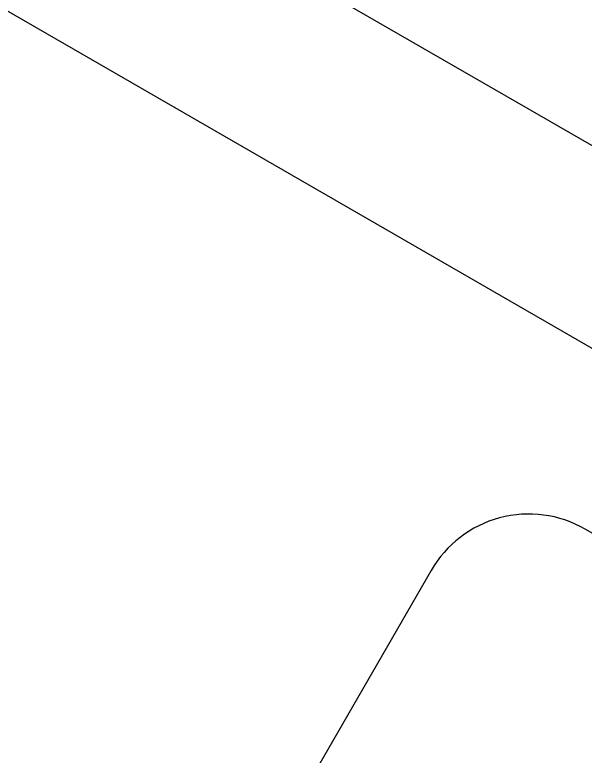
# Model space of a CAD drawing. Extents: x 442 to 745, y 5 to 355.
# Drawn here: x 711.7 to 721.07, y 271.19 to 283.38 of the extents above; entities that cross this region are included whole.
import ezdxf

# ---------------------------------------------------------------- set-up
doc = ezdxf.new("R2010")
doc.units = 0
doc.layers.add('VISIBLE__ANSI_', color=7, linetype='CONTINUOUS')

msp = doc.modelspace()

# ---------------------------------------------------------------- linework, layer by layer
at = {"layer": 'VISIBLE__ANSI_'}
for p, q in [((745.495, 267.193), (593.942, 354.692)), ((593.942, 351.364), (742.612, 265.529)), ((739.261, 264.426), (721.074, 274.926)), ((718.543, 274.247), (708.043, 256.061))]:
    msp.add_line(p, q, dxfattribs=at)
msp.add_arc((720.148, 273.321), 1.853, 60, 150, dxfattribs=at)

doc.saveas('drawing.dxf')
